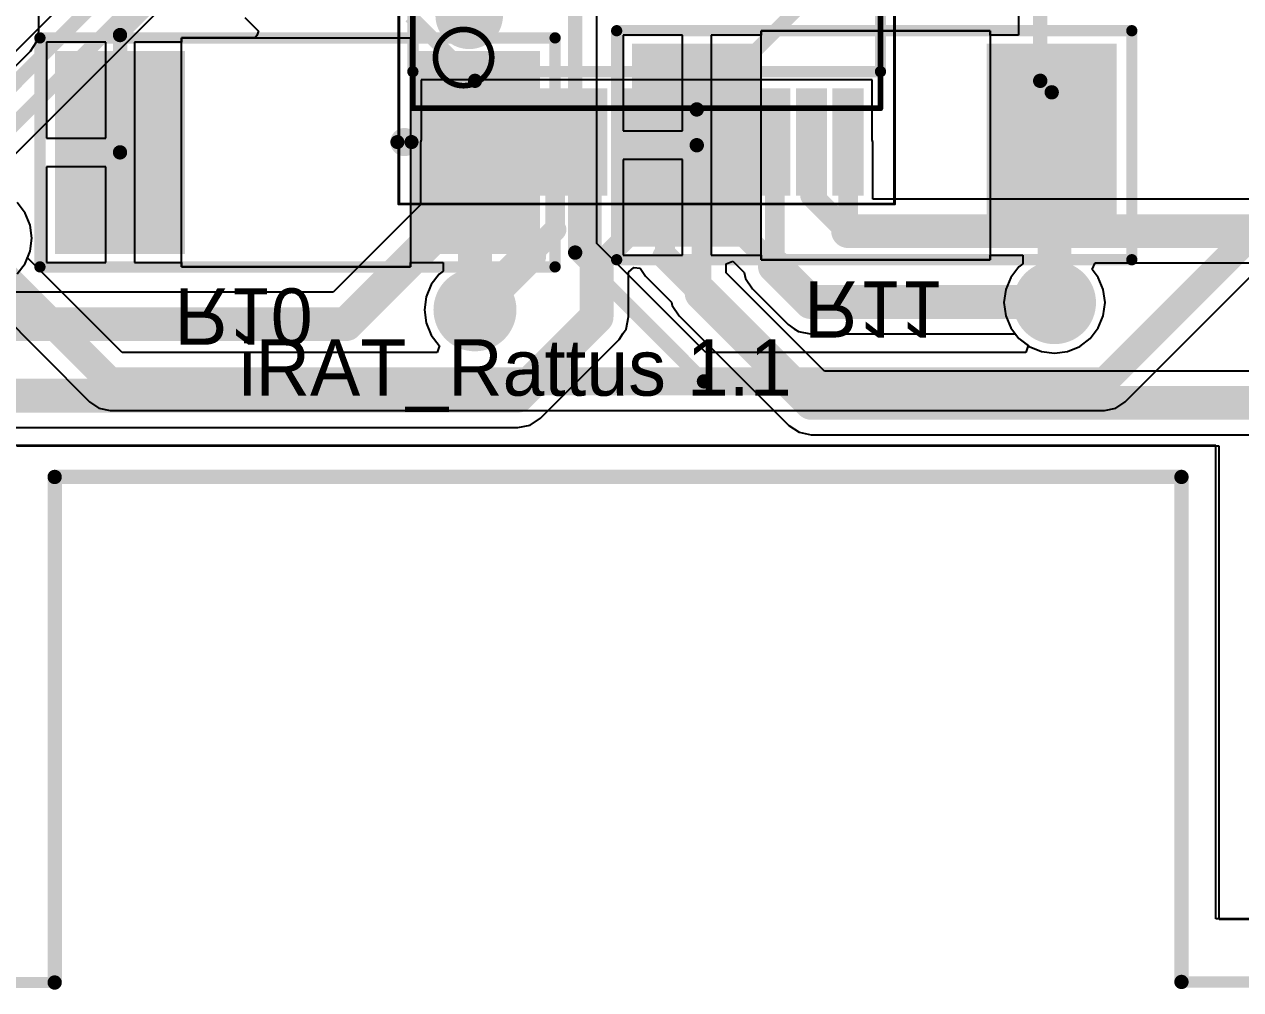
# Model space of a CAD drawing. Header units: millimetres. Extents: x 119.5 to 187.2, y 82 to 144.9.
# Drawn here: x 144.15 to 165.74, y 82.04 to 99.17 of the extents above; entities that cross this region are included whole.
import ezdxf

# ---------------------------------------------------------------- set-up
doc = ezdxf.new("R2010")
doc.units = ezdxf.units.MM
for name, color, linetype in [('BottomLayer', 5, 'Continuous'), ('BottomOverlay', 54, 'Continuous'), ('BottomPaste', 16, 'Continuous'), ('BottomSolder', 6, 'Continuous'), ('Mechanical1', 6, 'Continuous'), ('Mechanical13', 56, 'Continuous'), ('Mechanical15', 56, 'Continuous'), ('MultiLayer', 9, 'Continuous'), ('TopLayer', 1, 'Continuous'), ('TopOverlay', 2, 'Continuous'), ('TopPaste', 8, 'Continuous'), ('TopSolder', 216, 'Continuous'), ('ViaHoleLayer', 16, 'Continuous')]:
    doc.layers.add(name, color=color, linetype=linetype)

msp = doc.modelspace()

# ---------------------------------------------------------------- linework, layer by layer
at = {"layer": 'BottomLayer'}
for p, q in [((144.405, 99.06), (144.405, 100.693)), ((161.791, 99.949), (161.791, 98.982)), ((154.312, 95.284), (154.312, 99.63)), ((148.061, 99.293), (148.304, 99.05)), ((144.366, 98.863), (144.405, 99.06)), ((144.405, 99.06), (144.405, 99.06)), ((144.405, 99.06), (144.405, 99.06)), ((144.405, 99.06), (144.405, 99.06)), ((148.244, 98.933), (146.939, 98.933)), ((146.939, 98.933), (146.939, 98.855)), ((146.939, 98.933), (151.003, 98.933)), ((146.939, 94.869), (146.939, 98.933)), ((148.274, 98.978), (148.244, 98.933)), ((148.304, 99.05), (148.274, 98.978)), ((151.003, 98.933), (151.003, 94.869)), ((155.829, 98.982), (154.779, 98.982)), ((154.779, 98.982), (154.779, 97.282)), ((155.829, 97.282), (155.829, 98.982)), ((157.226, 98.982), (156.337, 98.982)), ((156.337, 98.982), (156.337, 97.028)), ((161.29, 99.06), (157.226, 99.06)), ((157.226, 99.06), (157.226, 98.982)), ((157.226, 94.996), (157.226, 99.06)), ((157.226, 99.06), (161.29, 99.06)), ((161.29, 98.982), (161.29, 99.06)), ((161.29, 99.06), (161.29, 94.996)), ((161.791, 98.982), (161.29, 98.982)), ((143.897, 98.339), (144.254, 98.697)), ((144.254, 98.697), (144.366, 98.863)), ((145.592, 98.855), (144.542, 98.855)), ((144.542, 98.855), (144.542, 97.155)), ((145.592, 97.155), (145.592, 98.855)), ((146.939, 98.855), (146.1, 98.855)), ((146.1, 98.855), (146.1, 96.901)), ((154.779, 97.282), (155.829, 97.282)), ((144.542, 97.155), (145.592, 97.155)), ((156.337, 97.028), (156.337, 95.074)), ((146.1, 96.901), (146.1, 94.947)), ((155.829, 96.774), (154.779, 96.774)), ((154.779, 96.774), (154.779, 95.074)), ((155.829, 95.074), (155.829, 96.774)), ((145.592, 96.647), (144.542, 96.647)), ((144.542, 96.647), (144.542, 94.947)), ((145.592, 94.947), (145.592, 96.647)), ((144.16, 95.825), (144.017, 96.011)), ((144.249, 95.609), (144.16, 95.825)), ((163.685, 92.474), (166.9, 95.689)), ((144.28, 95.377), (144.249, 95.609)), ((144.249, 95.145), (144.28, 95.377)), ((156.245, 93.351), (154.312, 95.284)), ((144.202, 95.031), (144.249, 95.145)), ((145.882, 93.351), (144.202, 95.031)), ((154.779, 95.074), (155.829, 95.074)), ((156.337, 95.074), (157.226, 95.074)), ((157.226, 95.074), (157.226, 94.996)), ((161.29, 94.996), (161.29, 95.074)), ((161.29, 95.074), (161.868, 95.074)), ((161.868, 95.074), (161.868, 94.921)), ((144.542, 94.947), (145.592, 94.947)), ((146.1, 94.947), (146.939, 94.947)), ((146.939, 94.947), (146.939, 94.869)), ((146.939, 94.869), (151.003, 94.869)), ((151.003, 94.869), (146.939, 94.869)), ((151.003, 94.869), (151.003, 94.947)), ((151.003, 94.947), (151.581, 94.947)), ((151.581, 94.794), (151.512, 94.741)), ((151.581, 94.947), (151.581, 94.794)), ((157.226, 94.996), (161.29, 94.996)), ((161.29, 94.996), (157.226, 94.996)), ((161.799, 94.868), (161.656, 94.682)), ((161.868, 94.921), (161.799, 94.868)), ((151.512, 94.741), (151.369, 94.555)), ((161.656, 94.682), (161.567, 94.466)), ((143.286, 94.493), (145.306, 92.474)), ((151.369, 94.555), (151.28, 94.339)), ((161.567, 94.466), (161.536, 94.234)), ((151.28, 94.339), (151.249, 94.107)), ((161.536, 94.234), (161.567, 94.002)), ((151.249, 94.107), (151.28, 93.875)), ((161.567, 94.002), (161.656, 93.786)), ((151.28, 93.875), (151.369, 93.659)), ((161.656, 93.786), (161.799, 93.6)), ((151.369, 93.659), (151.512, 93.473)), ((161.799, 93.6), (161.967, 93.471)), ((151.474, 93.351), (145.882, 93.351)), ((151.514, 93.471), (151.474, 93.351)), ((151.512, 93.473), (151.514, 93.471)), ((161.926, 93.351), (156.245, 93.351)), ((161.967, 93.471), (161.926, 93.351)), ((145.306, 92.474), (145.472, 92.362)), ((163.519, 92.362), (163.685, 92.474)), ((145.472, 92.362), (145.669, 92.323)), ((145.669, 92.323), (163.322, 92.323)), ((163.322, 92.323), (163.519, 92.362)), ((165.356, 91.687), (144.016, 91.687)), ((165.356, 83.287), (165.356, 91.687)), ((185.986, 83.287), (165.356, 83.287))]:
    msp.add_line(p, q, dxfattribs=at)
for points, const_width in [([(145.846, 98.983), (147.94, 101.077)], 0.254), ([(156.083, 97.663), (159.243, 100.823)], 0.254), ([(162.179, 98.171), (162.179, 99.949)], 0.254), ([(153.924, 95.123), (153.924, 99.63)], 0.254), ([(151.003, 99.314), (152.146, 98.171)], 0.254), ([(145.846, 96.901), (145.846, 98.983)], 0.254), ([(152.146, 94.107), (152.146, 98.171)], 0.6), ([(162.179, 98.171), (162.383, 97.967)], 0.254), ([(156.083, 97.028), (156.083, 97.663)], 0.254), ([(163.322, 92.837), (167.767, 97.282)], 0.5), ([(161.925, 96.57), (162.433, 96.062)], 0.6), ([(162.433, 94.245), (162.433, 96.062)], 0.6), ([(143.383, 95.123), (145.669, 92.837)], 0.5), ([(153.924, 95.123), (156.21, 92.837)], 0.254), ([(145.669, 92.837), (163.322, 92.837)], 0.5)]:
    msp.add_lwpolyline(points, dxfattribs=dict(at, const_width=const_width))
for points, const_width in [([(145.782, 98.983, 1), (145.909, 98.983, 1)], 0.127), ([(145.782, 98.983, 1), (145.909, 98.983, 1)], 0.127), ([(151.996, 98.171, 1), (152.296, 98.171, 1)], 0.3), ([(152.083, 98.171, 1), (152.209, 98.171, 1)], 0.127), ([(162.115, 98.171, 1), (162.243, 98.171, 1)], 0.127), ([(162.115, 98.171, 1), (162.243, 98.171, 1)], 0.127), ([(162.32, 97.967, 1), (162.447, 97.967, 1)], 0.127), ([(156.019, 97.663, 1), (156.147, 97.663, 1)], 0.127), ([(156.019, 97.663, 1), (156.147, 97.663, 1)], 0.127), ([(145.782, 96.901, 1), (145.909, 96.901, 1)], 0.127), ([(156.019, 97.028, 1), (156.147, 97.028, 1)], 0.127), ([(161.775, 96.57, 1), (162.075, 96.57, 1)], 0.3), ([(162.283, 96.062, 1), (162.583, 96.062, 1)], 0.3), ([(162.283, 96.062, 1), (162.583, 96.062, 1)], 0.3), ([(153.861, 95.123, 1), (153.988, 95.123, 1)], 0.127), ([(153.861, 95.123, 1), (153.988, 95.123, 1)], 0.127), ([(162.115, 94.234, 1), (162.75, 94.234, 1)], 0.635), ([(151.828, 94.107, 1), (152.464, 94.107, 1)], 0.635), ([(151.996, 94.107, 1), (152.296, 94.107, 1)], 0.3), ([(162.283, 94.245, 1), (162.583, 94.245, 1)], 0.3), ([(145.544, 92.837, 1), (145.794, 92.837, 1)], 0.25), ([(145.544, 92.837, 1), (145.794, 92.837, 1)], 0.25), ([(163.197, 92.837, 1), (163.447, 92.837, 1)], 0.25), ([(163.197, 92.837, 1), (163.447, 92.837, 1)], 0.25), ([(156.147, 92.837, 1), (156.274, 92.837, 1)], 0.127)]:
    msp.add_lwpolyline(points, format="xyb", close=True, dxfattribs=dict(at, const_width=const_width))
for points in [[(155.033, 95.328), (157.133, 95.328), (155.033, 98.728), (157.133, 98.728)], [(161.333, 95.328), (163.433, 95.328), (161.333, 98.728), (163.433, 98.728)], [(146.896, 98.601), (144.796, 98.601), (146.896, 95.201), (144.796, 95.201)], [(153.196, 98.601), (151.096, 98.601), (153.196, 95.201), (151.096, 95.201)]]:
    msp.add_solid(points, dxfattribs=at)
at = {"layer": 'BottomOverlay', "const_width": 0.2}
for points in [[(154.661, 94.996), (154.661, 99.06)], [(154.661, 99.06), (163.805, 99.06)], [(163.805, 94.996), (163.805, 99.06)], [(144.424, 98.933), (153.568, 98.933)], [(144.424, 94.869), (144.424, 98.933)], [(153.568, 94.869), (153.568, 98.933)], [(154.661, 94.996), (163.805, 94.996)], [(144.424, 94.869), (153.568, 94.869)]]:
    msp.add_lwpolyline(points, dxfattribs=at)
at = {"layer": 'BottomOverlay', "const_width": 0.1}
for points in [[(154.611, 99.06, 1), (154.711, 99.06, 1)], [(154.611, 99.06, 1), (154.711, 99.06, 1)], [(163.755, 99.06, 1), (163.855, 99.06, 1)], [(163.755, 99.06, 1), (163.855, 99.06, 1)], [(144.374, 98.933, 1), (144.474, 98.933, 1)], [(144.374, 98.933, 1), (144.474, 98.933, 1)], [(153.518, 98.933, 1), (153.618, 98.933, 1)], [(153.518, 98.933, 1), (153.618, 98.933, 1)], [(154.611, 94.996, 1), (154.711, 94.996, 1)], [(154.611, 94.996, 1), (154.711, 94.996, 1)], [(163.755, 94.996, 1), (163.855, 94.996, 1)], [(163.755, 94.996, 1), (163.855, 94.996, 1)], [(144.374, 94.869, 1), (144.474, 94.869, 1)], [(144.374, 94.869, 1), (144.474, 94.869, 1)], [(153.518, 94.869, 1), (153.618, 94.869, 1)], [(153.518, 94.869, 1), (153.618, 94.869, 1)]]:
    msp.add_lwpolyline(points, format="xyb", close=True, dxfattribs=at)
at = {"layer": 'BottomPaste'}
for points in [[(155.033, 95.328), (157.133, 95.328), (155.033, 98.728), (157.133, 98.728)], [(161.333, 95.328), (163.433, 95.328), (161.333, 98.728), (163.433, 98.728)], [(146.896, 98.601), (144.796, 98.601), (146.896, 95.201), (144.796, 95.201)], [(153.196, 98.601), (151.096, 98.601), (153.196, 95.201), (151.096, 95.201)]]:
    msp.add_solid(points, dxfattribs=at)
at = {"layer": 'BottomSolder', "const_width": 0.737}
for points in [[(151.778, 94.107, 1), (152.514, 94.107, 1)], [(162.065, 94.234, 1), (162.801, 94.234, 1)]]:
    msp.add_lwpolyline(points, format="xyb", close=True, dxfattribs=at)
at = {"layer": 'BottomSolder'}
for points in [[(146.998, 98.703), (144.694, 98.703), (146.998, 95.099), (144.694, 95.099)], [(153.298, 98.703), (150.994, 98.703), (153.298, 95.099), (150.994, 95.099)], [(154.931, 95.226), (157.235, 95.226), (154.931, 98.83), (157.235, 98.83)], [(161.231, 95.226), (163.535, 95.226), (161.231, 98.83), (163.535, 98.83)]]:
    msp.add_solid(points, dxfattribs=at)
at = {"layer": 'Mechanical1'}
for points, const_width in [([(144.686, 91.141), (164.686, 91.141)], 0.254), ([(144.686, 82.169), (144.686, 91.141)], 0.254), ([(164.686, 82.179), (164.686, 91.141)], 0.254), ([(122.686, 82.169), (144.686, 82.169)], 0.2), ([(164.686, 82.179), (186.686, 82.179)], 0.2)]:
    msp.add_lwpolyline(points, dxfattribs=dict(at, const_width=const_width))
for points, const_width in [([(144.622, 91.141, 1), (144.749, 91.141, 1)], 0.127), ([(144.622, 91.141, 1), (144.749, 91.141, 1)], 0.127), ([(164.623, 91.141, 1), (164.75, 91.141, 1)], 0.127), ([(164.623, 91.141, 1), (164.75, 91.141, 1)], 0.127), ([(144.622, 82.169, 1), (144.749, 82.169, 1)], 0.127), ([(144.636, 82.169, 1), (144.736, 82.169, 1)], 0.1), ([(164.623, 82.179, 1), (164.75, 82.179, 1)], 0.127), ([(164.636, 82.179, 1), (164.736, 82.179, 1)], 0.1)]:
    msp.add_lwpolyline(points, format="xyb", close=True, dxfattribs=dict(at, const_width=const_width))
at = {"layer": 'Mechanical13', "const_width": 0.1}
for points in [[(151.044, 97.684), (151.044, 103.484)], [(159.344, 97.684), (159.344, 103.484)], [(151.044, 97.684), (159.344, 97.684)]]:
    msp.add_lwpolyline(points, dxfattribs=at)
at = {"layer": 'Mechanical13'}
for points, const_width in [([(152.444, 98.584, 1), (151.444, 98.584, 1)], 0.1), ([(151.419, 98.584, 1), (151.469, 98.584, 1)], 0.05), ([(152.419, 98.584, 1), (152.469, 98.584, 1)], 0.05), ([(151.019, 97.684, 1), (151.069, 97.684, 1)], 0.05), ([(151.019, 97.684, 1), (151.069, 97.684, 1)], 0.05), ([(159.319, 97.684, 1), (159.369, 97.684, 1)], 0.05), ([(159.319, 97.684, 1), (159.369, 97.684, 1)], 0.05)]:
    msp.add_lwpolyline(points, format="xyb", close=True, dxfattribs=dict(at, const_width=const_width))
at = {"layer": 'Mechanical15', "const_width": 0.05}
for points in [[(150.794, 95.984), (150.794, 105.184)], [(159.594, 95.984), (159.594, 105.184)], [(150.794, 95.984), (159.594, 95.984)]]:
    msp.add_lwpolyline(points, dxfattribs=at)
at = {"layer": 'Mechanical15', "const_width": 0.025}
for points in [[(150.782, 95.984, 1), (150.807, 95.984, 1)], [(150.782, 95.984, 1), (150.807, 95.984, 1)], [(159.582, 95.984, 1), (159.607, 95.984, 1)], [(159.582, 95.984, 1), (159.607, 95.984, 1)]]:
    msp.add_lwpolyline(points, format="xyb", close=True, dxfattribs=at)
at = {"layer": 'MultiLayer', "const_width": 0.635}
for points in [[(162.115, 94.234, 1), (162.75, 94.234, 1)], [(151.828, 94.107, 1), (152.464, 94.107, 1)]]:
    msp.add_lwpolyline(points, format="xyb", close=True, dxfattribs=at)
at = {"layer": 'TopLayer'}
for p, q in [((145.716, 100.418), (139.793, 94.495)), ((143.489, 96.375), (146.96, 99.845)), ((159.198, 98.188), (151.19, 98.188)), ((151.19, 98.188), (151.19, 97.126)), ((159.198, 97.126), (159.198, 98.188)), ((151.19, 97.126), (151.182, 97.084)), ((151.182, 97.084), (151.182, 95.973)), ((159.206, 97.084), (159.198, 97.126)), ((159.206, 96.069), (159.206, 97.084)), ((144.16, 95.825), (144.017, 96.011)), ((151.182, 95.973), (149.626, 94.418)), ((167.207, 96.069), (159.206, 96.069)), ((144.249, 95.609), (144.16, 95.825)), ((144.28, 95.377), (144.249, 95.609)), ((144.249, 95.145), (144.28, 95.377)), ((144.16, 94.929), (144.249, 95.145)), ((144.017, 94.743), (144.16, 94.929)), ((154.87, 94.775), (154.964, 94.86)), ((154.964, 94.86), (154.964, 94.86)), ((154.964, 94.86), (155.079, 94.849)), ((155.079, 94.849), (155.174, 94.707)), ((156.606, 94.922), (156.724, 94.971)), ((156.606, 94.763), (156.606, 94.922)), ((156.724, 94.971), (156.926, 94.768)), ((163.1, 94.825), (163.156, 94.939)), ((163.21, 94.682), (163.1, 94.825)), ((163.156, 94.939), (167.207, 94.939)), ((154.87, 93.98), (154.87, 94.775)), ((155.174, 94.707), (155.635, 94.245)), ((158.349, 93.021), (156.606, 94.763)), ((156.926, 94.768), (156.947, 94.664)), ((156.947, 94.664), (157.07, 94.481)), ((163.299, 94.466), (163.21, 94.682)), ((149.626, 94.418), (143.716, 94.418)), ((157.07, 94.481), (157.705, 93.846)), ((163.33, 94.234), (163.299, 94.466)), ((155.635, 94.245), (155.647, 94.186)), ((155.647, 94.186), (155.77, 94.003)), ((163.299, 94.002), (163.33, 94.234)), ((154.827, 93.764), (154.87, 93.98)), ((154.87, 93.98), (154.87, 93.98)), ((154.87, 93.98), (154.87, 93.98)), ((154.87, 93.98), (154.87, 93.98)), ((155.77, 94.003), (157.716, 92.057)), ((163.21, 93.786), (163.299, 94.002)), ((154.778, 93.69), (154.827, 93.764)), ((157.705, 93.846), (157.705, 93.846)), ((157.705, 93.846), (157.814, 93.772)), ((157.814, 93.772), (157.888, 93.723)), ((157.888, 93.723), (158.104, 93.68)), ((163.067, 93.6), (163.21, 93.786)), ((153.307, 92.184), (154.704, 93.581)), ((154.704, 93.581), (154.778, 93.69)), ((154.704, 93.581), (154.704, 93.581)), ((158.104, 93.68), (161.737, 93.68)), ((161.737, 93.68), (161.799, 93.6)), ((161.799, 93.6), (161.985, 93.457)), ((162.881, 93.457), (163.067, 93.6)), ((161.985, 93.457), (162.201, 93.368)), ((162.201, 93.368), (162.433, 93.337)), ((162.433, 93.337), (162.665, 93.368)), ((162.665, 93.368), (162.881, 93.457)), ((166.191, 93.021), (158.349, 93.021)), ((143.998, 92.018), (152.908, 92.018)), ((152.908, 92.018), (153.124, 92.061)), ((152.908, 92.018), (152.908, 92.018)), ((153.124, 92.061), (153.307, 92.184)), ((157.716, 92.057), (157.899, 91.934)), ((157.899, 91.934), (158.115, 91.891)), ((158.115, 91.891), (158.115, 91.891)), ((158.115, 91.891), (166.191, 91.891)), ((165.296, 91.702), (143.956, 91.702)), ((165.296, 83.302), (165.296, 91.702)), ((185.926, 83.302), (165.296, 83.302))]:
    msp.add_line(p, q, dxfattribs=at)
for points, const_width in [([(139.954, 94.107), (146.104, 100.257)], 0.254), ([(140.164, 93.599), (146.685, 100.12)], 0.254), ([(151.619, 95.485), (151.619, 97.084)], 0.35), ([(152.269, 96.135), (152.269, 97.084)], 0.35), ([(152.919, 94.88), (152.919, 97.084)], 0.35), ([(153.569, 95.53), (153.569, 97.084)], 0.35), ([(154.219, 94.783), (154.219, 97.084)], 0.35), ([(154.869, 95.433), (154.869, 97.084)], 0.35), ([(155.519, 95.052), (155.519, 97.084)], 0.35), ([(156.169, 94.402), (156.169, 97.084)], 0.35), ([(156.819, 95.53), (156.819, 97.084)], 0.35), ([(157.469, 94.88), (157.469, 97.084)], 0.35), ([(158.119, 96.135), (158.119, 97.084)], 0.35), ([(158.769, 95.504), (158.769, 97.084)], 0.35), ([(151.619, 95.485), (152.269, 96.135)], 0.35), ([(158.119, 96.135), (158.75, 95.504)], 0.4), ([(149.86, 93.853), (151.619, 95.612)], 0.6), ([(152.919, 94.88), (153.569, 95.53)], 0.4), ([(156.819, 95.53), (157.469, 94.88)], 0.4), ([(158.769, 95.504), (167.894, 95.504)], 0.6), ([(158.75, 95.504), (158.769, 95.504)], 0.35), ([(154.305, 94.869), (154.869, 95.433)], 0.4), ([(152.146, 94.107), (153.11, 95.071)], 0.6), ([(155.519, 95.052), (156.169, 94.402)], 0.45), ([(154.305, 93.98), (154.305, 94.869)], 0.6), ([(157.469, 94.88), (158.104, 94.245)], 0.6), ([(156.169, 94.402), (158.115, 92.456)], 0.6), ([(158.104, 94.245), (162.433, 94.245)], 0.6), ([(143.51, 93.853), (149.86, 93.853)], 0.6), ([(152.908, 92.583), (154.305, 93.98)], 0.6), ([(143.764, 92.583), (152.908, 92.583)], 0.6), ([(158.115, 92.456), (166.878, 92.456)], 0.6)]:
    msp.add_lwpolyline(points, dxfattribs=dict(at, const_width=const_width))
for points, const_width in [([(151.532, 97.084, 1), (151.707, 97.084, 1)], 0.175), ([(152.182, 97.084, 1), (152.357, 97.084, 1)], 0.175), ([(152.832, 97.084, 1), (153.007, 97.084, 1)], 0.175), ([(153.482, 97.084, 1), (153.657, 97.084, 1)], 0.175), ([(154.132, 97.084, 1), (154.307, 97.084, 1)], 0.175), ([(154.782, 97.084, 1), (154.957, 97.084, 1)], 0.175), ([(155.432, 97.084, 1), (155.607, 97.084, 1)], 0.175), ([(156.082, 97.084, 1), (156.257, 97.084, 1)], 0.175), ([(156.732, 97.084, 1), (156.907, 97.084, 1)], 0.175), ([(157.382, 97.084, 1), (157.557, 97.084, 1)], 0.175), ([(158.032, 97.084, 1), (158.207, 97.084, 1)], 0.175), ([(158.682, 97.084, 1), (158.857, 97.084, 1)], 0.175), ([(152.182, 96.135, 1), (152.357, 96.135, 1)], 0.175), ([(152.182, 96.135, 1), (152.357, 96.135, 1)], 0.175), ([(158.019, 96.135, 1), (158.219, 96.135, 1)], 0.2), ([(158.032, 96.135, 1), (158.207, 96.135, 1)], 0.175), ([(151.469, 95.612, 1), (151.769, 95.612, 1)], 0.3), ([(151.532, 95.485, 1), (151.707, 95.485, 1)], 0.175), ([(151.532, 95.485, 1), (151.707, 95.485, 1)], 0.175), ([(153.469, 95.53, 1), (153.669, 95.53, 1)], 0.2), ([(153.482, 95.53, 1), (153.657, 95.53, 1)], 0.175), ([(156.719, 95.53, 1), (156.919, 95.53, 1)], 0.2), ([(156.732, 95.53, 1), (156.907, 95.53, 1)], 0.175), ([(158.619, 95.504, 1), (158.919, 95.504, 1)], 0.3), ([(158.65, 95.504, 1), (158.85, 95.504, 1)], 0.2), ([(158.662, 95.504, 1), (158.838, 95.504, 1)], 0.175), ([(158.682, 95.504, 1), (158.857, 95.504, 1)], 0.175), ([(158.682, 95.504, 1), (158.857, 95.504, 1)], 0.175), ([(154.769, 95.433, 1), (154.969, 95.433, 1)], 0.2), ([(154.782, 95.433, 1), (154.957, 95.433, 1)], 0.175), ([(152.96, 95.071, 1), (153.26, 95.071, 1)], 0.3), ([(155.407, 95.052, 1), (155.631, 95.052, 1)], 0.225), ([(155.432, 95.052, 1), (155.607, 95.052, 1)], 0.175), ([(152.819, 94.88, 1), (153.019, 94.88, 1)], 0.2), ([(152.832, 94.88, 1), (153.007, 94.88, 1)], 0.175), ([(154.155, 94.869, 1), (154.455, 94.869, 1)], 0.3), ([(154.205, 94.869, 1), (154.405, 94.869, 1)], 0.2), ([(157.319, 94.88, 1), (157.619, 94.88, 1)], 0.3), ([(157.369, 94.88, 1), (157.569, 94.88, 1)], 0.2), ([(157.382, 94.88, 1), (157.557, 94.88, 1)], 0.175), ([(154.132, 94.783, 1), (154.307, 94.783, 1)], 0.175), ([(162.115, 94.234, 1), (162.75, 94.234, 1)], 0.635), ([(151.828, 94.107, 1), (152.464, 94.107, 1)], 0.635), ([(156.019, 94.402, 1), (156.319, 94.402, 1)], 0.3), ([(156.057, 94.402, 1), (156.282, 94.402, 1)], 0.225), ([(156.082, 94.402, 1), (156.257, 94.402, 1)], 0.175), ([(151.996, 94.107, 1), (152.296, 94.107, 1)], 0.3), ([(157.954, 94.245, 1), (158.254, 94.245, 1)], 0.3), ([(157.954, 94.245, 1), (158.254, 94.245, 1)], 0.3), ([(162.283, 94.245, 1), (162.583, 94.245, 1)], 0.3), ([(149.71, 93.853, 1), (150.01, 93.853, 1)], 0.3), ([(149.71, 93.853, 1), (150.01, 93.853, 1)], 0.3), ([(154.155, 93.98, 1), (154.455, 93.98, 1)], 0.3), ([(154.155, 93.98, 1), (154.455, 93.98, 1)], 0.3), ([(152.758, 92.583, 1), (153.058, 92.583, 1)], 0.3), ([(152.758, 92.583, 1), (153.058, 92.583, 1)], 0.3), ([(157.965, 92.456, 1), (158.265, 92.456, 1)], 0.3), ([(157.965, 92.456, 1), (158.265, 92.456, 1)], 0.3)]:
    msp.add_lwpolyline(points, format="xyb", close=True, dxfattribs=dict(at, const_width=const_width))
for points in [[(151.794, 97.934), (151.444, 97.934), (151.794, 96.234), (151.444, 96.234)], [(152.444, 97.934), (152.094, 97.934), (152.444, 96.234), (152.094, 96.234)], [(153.094, 97.934), (152.744, 97.934), (153.094, 96.234), (152.744, 96.234)], [(153.744, 97.934), (153.394, 97.934), (153.744, 96.234), (153.394, 96.234)], [(154.394, 97.934), (154.044, 97.934), (154.394, 96.234), (154.044, 96.234)], [(155.044, 97.934), (154.694, 97.934), (155.044, 96.234), (154.694, 96.234)], [(155.694, 97.934), (155.344, 97.934), (155.694, 96.234), (155.344, 96.234)], [(156.344, 97.934), (155.994, 97.934), (156.344, 96.234), (155.994, 96.234)], [(156.994, 97.934), (156.644, 97.934), (156.994, 96.234), (156.644, 96.234)], [(157.644, 97.934), (157.294, 97.934), (157.644, 96.234), (157.294, 96.234)], [(158.294, 97.934), (157.944, 97.934), (158.294, 96.234), (157.944, 96.234)], [(158.944, 97.934), (158.594, 97.934), (158.944, 96.234), (158.594, 96.234)]]:
    msp.add_solid(points, dxfattribs=at)
at = {"layer": 'TopOverlay', "const_width": 0.2}
for points in [[(151.044, 98.334), (151.044, 102.834)], [(159.344, 98.334), (159.344, 102.834)], [(151.044, 98.334), (159.344, 98.334)]]:
    msp.add_lwpolyline(points, dxfattribs=at)
at = {"layer": 'TopOverlay'}
for points, const_width in [([(152.344, 99.334, 1), (151.744, 99.334, 1)], 0.6), ([(151.594, 99.334, 1), (151.894, 99.334, 1)], 0.3), ([(152.194, 99.334, 1), (152.494, 99.334, 1)], 0.3), ([(150.994, 98.334, 1), (151.094, 98.334, 1)], 0.1), ([(150.994, 98.334, 1), (151.094, 98.334, 1)], 0.1), ([(159.294, 98.334, 1), (159.394, 98.334, 1)], 0.1), ([(159.294, 98.334, 1), (159.394, 98.334, 1)], 0.1), ([(151.019, 97.084, 1), (150.769, 97.084, 1)], 0.25), ([(150.707, 97.084, 1), (150.831, 97.084, 1)], 0.125), ([(150.957, 97.084, 1), (151.082, 97.084, 1)], 0.125)]:
    msp.add_lwpolyline(points, format="xyb", close=True, dxfattribs=dict(at, const_width=const_width))
at = {"layer": 'TopPaste'}
for points in [[(151.794, 97.934), (151.444, 97.934), (151.794, 96.234), (151.444, 96.234)], [(152.444, 97.934), (152.094, 97.934), (152.444, 96.234), (152.094, 96.234)], [(153.094, 97.934), (152.744, 97.934), (153.094, 96.234), (152.744, 96.234)], [(153.744, 97.934), (153.394, 97.934), (153.744, 96.234), (153.394, 96.234)], [(154.394, 97.934), (154.044, 97.934), (154.394, 96.234), (154.044, 96.234)], [(155.044, 97.934), (154.694, 97.934), (155.044, 96.234), (154.694, 96.234)], [(155.694, 97.934), (155.344, 97.934), (155.694, 96.234), (155.344, 96.234)], [(156.344, 97.934), (155.994, 97.934), (156.344, 96.234), (155.994, 96.234)], [(156.994, 97.934), (156.644, 97.934), (156.994, 96.234), (156.644, 96.234)], [(157.644, 97.934), (157.294, 97.934), (157.644, 96.234), (157.294, 96.234)], [(158.294, 97.934), (157.944, 97.934), (158.294, 96.234), (157.944, 96.234)], [(158.944, 97.934), (158.594, 97.934), (158.944, 96.234), (158.594, 96.234)]]:
    msp.add_solid(points, dxfattribs=at)
at = {"layer": 'TopSolder', "const_width": 0.737}
for points in [[(151.778, 94.107, 1), (152.514, 94.107, 1)], [(162.065, 94.234, 1), (162.801, 94.234, 1)]]:
    msp.add_lwpolyline(points, format="xyb", close=True, dxfattribs=at)
at = {"layer": 'TopSolder'}
for points in [[(151.896, 98.036), (151.342, 98.036), (151.896, 96.132), (151.342, 96.132)], [(152.546, 98.036), (151.992, 98.036), (152.546, 96.132), (151.992, 96.132)], [(153.196, 98.036), (152.642, 98.036), (153.196, 96.132), (152.642, 96.132)], [(153.846, 98.036), (153.292, 98.036), (153.846, 96.132), (153.292, 96.132)], [(154.496, 98.036), (153.942, 98.036), (154.496, 96.132), (153.942, 96.132)], [(155.146, 98.036), (154.592, 98.036), (155.146, 96.132), (154.592, 96.132)], [(155.796, 98.036), (155.242, 98.036), (155.796, 96.132), (155.242, 96.132)], [(156.446, 98.036), (155.892, 98.036), (156.446, 96.132), (155.892, 96.132)], [(157.096, 98.036), (156.542, 98.036), (157.096, 96.132), (156.542, 96.132)], [(157.746, 98.036), (157.192, 98.036), (157.746, 96.132), (157.192, 96.132)], [(158.396, 98.036), (157.842, 98.036), (158.396, 96.132), (157.842, 96.132)], [(159.046, 98.036), (158.492, 98.036), (159.046, 96.132), (158.492, 96.132)]]:
    msp.add_solid(points, dxfattribs=at)
at = {"layer": 'ViaHoleLayer', "const_width": 0.356}
for points in [[(162.255, 94.234, 1), (162.611, 94.234, 1)], [(151.968, 94.107, 1), (152.324, 94.107, 1)]]:
    msp.add_lwpolyline(points, format="xyb", close=True, dxfattribs=at)

# ---------------------------------------------------------------- texts
at = {"layer": 'BottomOverlay', "text_generation_flag": 2}
for s, p in [('R11', (157.988, 94.615)), ('R10', (146.812, 94.488))]:
    msp.add_text(s, height=1, rotation=180, dxfattribs=at).set_placement(p)
at = {"layer": 'TopOverlay'}
msp.add_text('iRAT_Rattus 1.1', height=1, rotation=360, dxfattribs=at).set_placement((147.955, 92.583))

doc.saveas('drawing.dxf')
